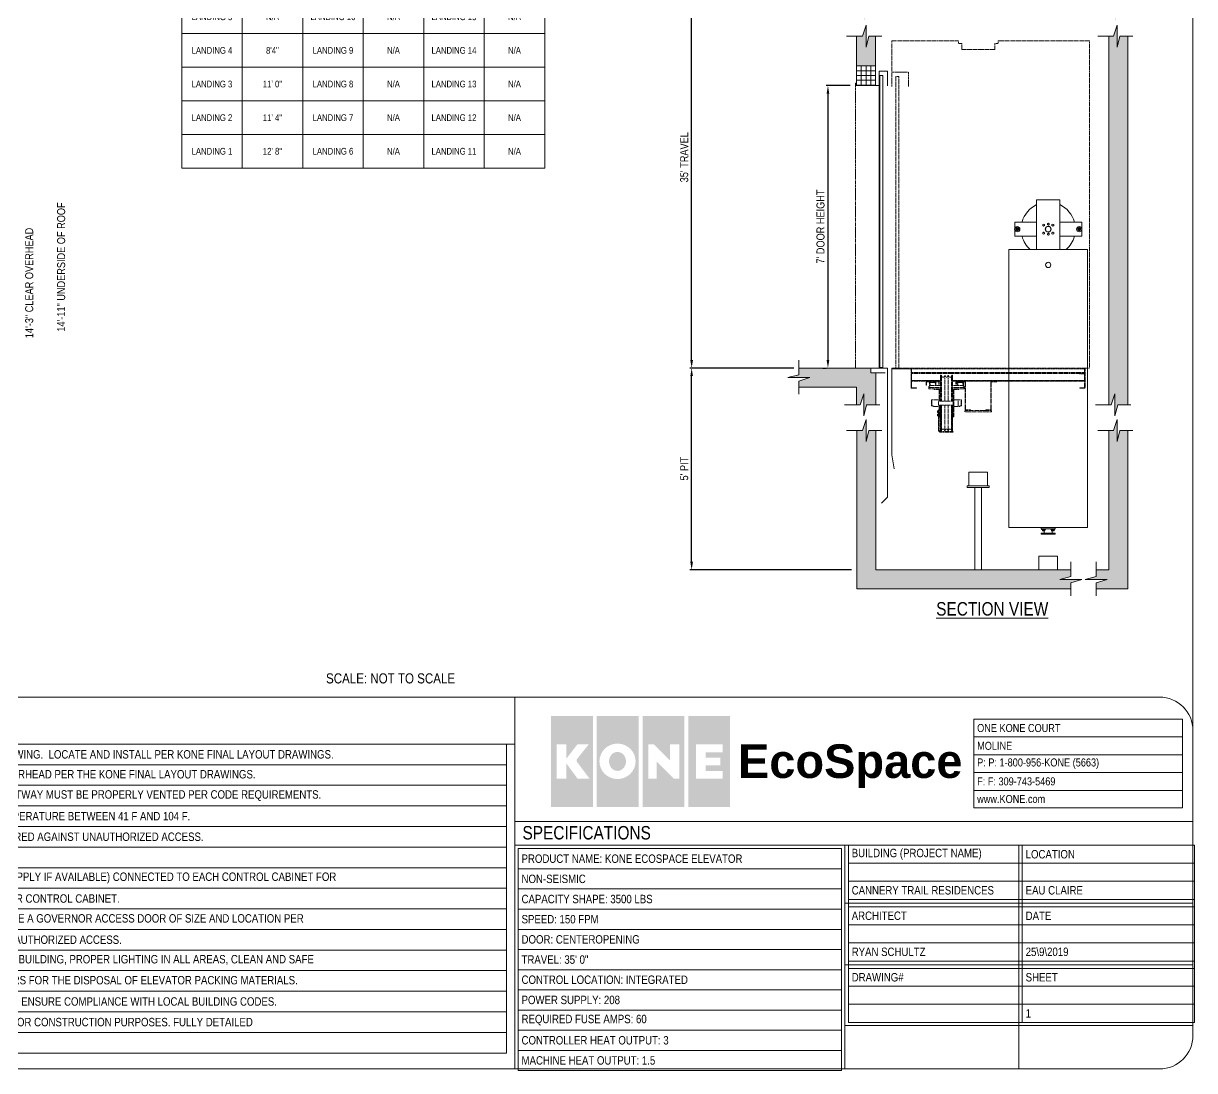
# Model space of a CAD drawing. Header units: inches. Extents: x -116 to 700, y -385 to 210.
# Drawn here: x 339.6 to 688.1, y -373.5 to -62.1 of the extents above; entities that cross this region are included whole.
import ezdxf
from ezdxf.enums import TextEntityAlignment as Align

# ---------------------------------------------------------------- set-up
doc = ezdxf.new("R2010")
doc.units = ezdxf.units.IN
doc.header["$MEASUREMENT"] = 0
doc.linetypes.add('HIDDEN', pattern=[0.375, 0.25, -0.125])
doc.linetypes.add('PHANTOM2', pattern=[1.25, 0.625, -0.125, 0.125, -0.125, 0.125, -0.125])
doc.layers.get('0').update_dxf_attribs({"lineweight": 0})
for name, color, linetype, lineweight in [('kone-ARCH', 1, 'Continuous', 0), ('kone-DIMS', 7, 'Continuous', 0), ('kone-LOGO', 171, 'Continuous', 13), ('kone-MECH', 150, 'Continuous', 0), ('kone-MISC', 11, 'Continuous', 0), ('kone-TITLEBLOCK', 100, 'Continuous', 15)]:
    doc.layers.add(name, color=color, linetype=linetype, lineweight=lineweight)
doc.styles.add('ZZ-DIMENSIONS', font='ArialN.TTF', dxfattribs={"height": 2.38})
doc.styles.add('ZZ-LOGO', font='ARIALBD.TTF', dxfattribs={"height": 10})
doc.styles.add('ZZ-NOTES', font='ArialN.TTF', dxfattribs={"height": 2.375})
doc.styles.add('ZZ-TITLEBLOCK', font='ArialN.TTF', dxfattribs={"height": 3})
doc.dimstyles.new('ZZ-DIM', dxfattribs={"dimtxt": 2.38, "dimasz": 3, "dimexe": 3, "dimexo": 1.5, "dimgap": 1, "dimtad": 1, "dimdec": 3, "dimzin": 0, "dimdsep": 46, "dimlunit": 4, "dimtxsty": 'ZZ-DIMENSIONS', "dimcen": 1, "dimclrd": 256, "dimclre": 256, "dimadec": 0, "dimazin": 0, "dimtfac": 1, "dimtdec": 3, "dimtofl": 0, "dimtmove": 0, "dimatfit": 3, "dimfxl": 1, "dimfrac": 2, "dimtolj": 1, "dimtzin": 0, "dimarcsym": 0})

# ---------------------------------------------------------------- blocks, each defined once
blk = doc.blocks.new('*T8')
at = {"layer": 'Defpoints', "color": 8, "linetype": 'ByBlock', "lineweight": 0, "transparency": 16777216}
for p, q in [((0, 0), (62.06, 0)), ((0, 0), (0, -26.36)), ((62.06, 0), (62.06, -26.36)), ((0, -5.29), (62.06, -5.29)), ((0, -10.58), (62.06, -10.58)), ((0, -15.88), (62.06, -15.88)), ((0, -21.17), (62.06, -21.17)), ((0, -26.36), (62.06, -26.36))]:
    blk.add_line(p, q, dxfattribs=at)
at = {"layer": 'kone-DIMS', "color": 0, "transparency": 16777216, "char_height": 2.375, "width": 60.0625, "attachment_point": 4, "style": 'ZZ-NOTES'}
for s, insert in [('ONE KONE COURT', (1, -2.65)), ('MOLINE', (1, -7.94)), ('P: P: 1-800-956-KONE (5663)', (1, -13.23)), ('F: F: 309-743-5469', (1, -18.52))]:
    blk.add_mtext(s, dxfattribs=dict(at, insert=insert))
at = {"layer": 'kone-DIMS', "color": 1, "transparency": 16777216, "insert": (1, -23.76), "char_height": 2.375, "width": 60.0625, "attachment_point": 4, "style": 'ZZ-NOTES'}
blk.add_mtext('www.KONE.com', dxfattribs=at)
blk = doc.blocks.new('*T9')
at = {"layer": 'Defpoints', "color": 8, "linetype": 'ByBlock', "lineweight": 0, "transparency": 16777216}
for p, q in [((0, 0), (96.1875, 0)), ((0, 0), (0, -66)), ((96.1875, 0), (96.1875, -66)), ((0, -6), (96.1875, -6)), ((0, -12), (96.1875, -12)), ((0, -18), (96.1875, -18)), ((0, -24), (96.1875, -24)), ((0, -30), (96.1875, -30)), ((0, -36), (96.1875, -36)), ((0, -42), (96.1875, -42)), ((0, -48), (96.1875, -48)), ((0, -54), (96.1875, -54)), ((0, -60), (96.1875, -60)), ((0, -66), (96.1875, -66))]:
    blk.add_line(p, q, dxfattribs=at)
at = {"layer": 'kone-DIMS', "color": 0, "transparency": 16777216, "char_height": 2.5, "width": 94.1875, "attachment_point": 4, "style": 'ZZ-NOTES'}
for s, insert in [('PRODUCT NAME: KONE ECOSPACE ELEVATOR', (1, -3)), ('NON-SEISMIC', (1, -9)), ('CAPACITY SHAPE: 3500 LBS', (1, -15)), ('SPEED: 150 FPM', (1, -21)), ('DOOR: CENTEROPENING', (1, -27)), ('TRAVEL: 35\' 0"', (1, -33)), ('CONTROL LOCATION: INTEGRATED', (1, -39)), ('POWER SUPPLY: 208', (1, -45)), ('REQUIRED FUSE AMPS: 60', (1, -51)), ('CONTROLLER HEAT OUTPUT: 3', (1, -57)), ('MACHINE HEAT OUTPUT: 1.5', (1, -63))]:
    blk.add_mtext(s, dxfattribs=dict(at, insert=insert))
blk = doc.blocks.new('*T19')
at = {"layer": 'Defpoints', "color": 8, "linetype": 'ByBlock', "lineweight": 0, "transparency": 16777216}
for p, q in [((0, 0), (278, 0)), ((0, 0), (0, -91.875)), ((278, 0), (278, -91.875)), ((0, -6.125), (278, -6.125)), ((0, -12.25), (278, -12.25)), ((0, -18.375), (278, -18.375)), ((0, -24.5), (278, -24.5)), ((0, -30.625), (278, -30.625)), ((0, -36.75), (278, -36.75)), ((0, -42.875), (278, -42.875)), ((0, -49), (278, -49)), ((0, -55.125), (278, -55.125)), ((0, -61.25), (278, -61.25)), ((0, -67.375), (278, -67.375)), ((0, -73.5), (278, -73.5)), ((0, -79.625), (278, -79.625)), ((0, -85.75), (278, -85.75)), ((0, -91.875), (278, -91.875))]:
    blk.add_line(p, q, dxfattribs=at)
at = {"color": 0, "transparency": 16777216, "char_height": 2.5, "width": 276, "attachment_point": 4, "style": 'ZZ-NOTES'}
for s, insert in [('10.    A PIT LADDER IS SUPPLIED BY KONE UNLESS OTHERWISE NOTED ON THE LAYOUT DRAWING.  LOCATE AND INSTALL PER KONE FINAL LAYOUT DRAWINGS. ', (1, -3.0625)), ('11.    AN I-BEAM, PROVIDED BY KONE, MUST BE INSTALLED IN THE ELEVATOR HOISTWAY OVERHEAD PER THE KONE FINAL LAYOUT DRAWINGS.', (1, -9.1875)), ('12.    FOR PROPER EQUIPMENT OPERATION; THE MACHINE SPACE AT THE TOP OF THE  HOISTWAY MUST BE PROPERLY VENTED PER CODE REQUIREMENTS.', (1, -15.3125)), ('         MAX ALLOWED HUMIDITY IS 95% NON-CONDENSING. HOISTWAY MUST MAINTAIN A TEMPERATURE BETWEEN 41 F AND 104 F.', (1, -21.4375)), ('13.    THE ACCESS DOOR TO THE CONTROL SPACE OR THE CONTROL ROOM  MUST BE SECURED AGAINST UNAUTHORIZED ACCESS.', (1, -27.5625)), ('         IT SHALL BE SELF LOCKING AND SELF CLOSING.', (1, -33.6875)), ('14.    PROVIDE A 15-AMP 102V AC FUSED SERVICE WITH GROUND (VIA EMERGENCY LIGHT SUPPLY IF AVAILABLE) CONNECTED TO EACH CONTROL CABINET FOR', (1, -39.8125)), ('         LIGHTING AND FAN.   PROVIDE DEDICATED PHONE LINE TERMINATING AT THE ELEVATOR CONTROL CABINET. ', (1, -45.9375)), ('15.    FOR CONTROL SPACES LOCATED REMOTELY FROM THE ELEVATOR HOISTWAY, PROVIDE A GOVERNOR ACCESS DOOR OF SIZE AND LOCATION PER', (1, -52.0625)), ('         KONE FINAL LAYOUT DRAWINGS.  THE ACCESS DOOR SHALL BE SECURED AGAINST UNAUTHORIZED ACCESS. ', (1, -58.1875)), ('16.    PROVIDE A SUITABLE WORKING ENVIRONMENT INCLUDING ADEQUATE ACCESS TO THE BUILDING, PROPER LIGHTING IN ALL AREAS, CLEAN AND SAFE ', (1, -64.3125)), ('         STORAGE ADJACENT TO THE HOISTWAY, AND SUFFICIENT ON-SITE REFUSE CONTAINERS FOR THE DISPOSAL OF ELEVATOR PACKING MATERIALS.', (1, -70.4375)), ('17.    THIS DRAWING MUST BE REVIEWED AND APPROVED BY A LICENCED PROFESSIONAL TO ENSURE COMPLIANCE WITH LOCAL BUILDING CODES. ', (1, -76.5625)), ('18.    THESE DRAWINGS ARE FOR INFORMATION PURPOSES ONLY AND MUST NOT BE USED FOR CONSTRUCTION PURPOSES. FULLY DETAILED ', (1, -82.6875)), ('         CONSTRUCTION DRAWINGS ARE AVAILABLE FROM THE PRODUCT MANUFACTURER. ', (1, -88.8125))]:
    blk.add_mtext(s, dxfattribs=dict(at, insert=insert))
blk = doc.blocks.new('*T21')
at = {"layer": 'Defpoints', "color": 8, "linetype": 'ByBlock', "lineweight": 0, "transparency": 16777216}
for p, q in [((0, 0), (103, 0)), ((0, 0), (0, -52.73)), ((51.75, 0), (51.75, -52.73)), ((103, 0), (103, -52.73)), ((0, -5.33), (103, -5.33)), ((0, -10.67), (103, -10.67)), ((0, -16.13), (103, -16.13)), ((0, -18.3), (103, -18.3)), ((0, -23.63), (103, -23.63)), ((0, -28.97), (103, -28.97)), ((0, -34.43), (103, -34.43)), ((0, -36.6), (103, -36.6)), ((0, -41.93), (103, -41.93)), ((0, -47.26), (103, -47.26)), ((0, -52.73), (103, -52.73))]:
    blk.add_line(p, q, dxfattribs=at)
at = {"layer": 'kone-DIMS', "color": 0, "transparency": 16777216, "char_height": 2.5, "attachment_point": 4, "style": 'ZZ-NOTES'}
for s, insert, width in [('BUILDING (PROJECT NAME)', (1, -2.67), 49.75), ('LOCATION', (52.75, -2.67), 49.25), ('CANNERY TRAIL RESIDENCES ', (1, -13.4), 49.75), ('EAU CLAIRE', (52.75, -13.4), 49.25), ('ARCHITECT', (1, -20.97), 49.75), ('DATE', (52.75, -20.97), 49.25), ('RYAN SCHULTZ', (1, -31.7), 49.75), ('25\\\\9\\\\2019', (52.75, -31.7), 49.25), ('DRAWING#', (1, -39.26), 49.75), ('SHEET', (52.75, -39.26), 49.25), ('1', (52.75, -50), 49.25)]:
    blk.add_mtext(s, dxfattribs=dict(at, insert=insert, width=width))
blk = doc.blocks.new('*T30')
at = {"layer": 'kone-ARCH', "color": 0, "linetype": 'ByBlock', "lineweight": -2, "transparency": 16777216}
for p, q in [((0, 0), (108, 0)), ((0, 0), (0, -50)), ((18, 0), (18, -50)), ((36, 0), (36, -50)), ((54, 0), (54, -50)), ((72, 0), (72, -50)), ((90, 0), (90, -50)), ((108, 0), (108, -50)), ((0, -10), (108, -10)), ((0, -20), (108, -20)), ((0, -30), (108, -30)), ((0, -40), (108, -40)), ((0, -50), (108, -50))]:
    blk.add_line(p, q, dxfattribs=at)
at = {"layer": 'kone-ARCH', "color": 7, "transparency": 16777216, "char_height": 2, "width": 16, "attachment_point": 5, "style": 'ZZ-NOTES'}
for s, insert in [('LANDING 5', (9, -5)), ('N/A', (27, -5)), ('LANDING 10', (45, -5)), ('N/A', (63, -5)), ('LANDING 15', (81, -5)), ('N/A', (99, -5)), ('N/A', (63, -15)), ('N/A', (99, -15)), ('LANDING 4', (9, -15)), ('8\'4"', (27, -15)), ('LANDING 9', (45, -15)), ('LANDING 14', (81, -15)), ('LANDING 3', (9, -25)), ('11\' 0"', (27, -25)), ('LANDING 8', (45, -25)), ('N/A', (63, -25)), ('LANDING 13', (81, -25)), ('N/A', (99, -25)), ('LANDING 2', (9, -35)), ('11\' 4"', (27, -35)), ('LANDING 7', (45, -35)), ('N/A', (63, -35)), ('LANDING 12', (81, -35)), ('N/A', (99, -35)), ('LANDING 1', (9, -45)), ('12\' 8"', (27, -45)), ('LANDING 6', (45, -45)), ('N/A', (63, -45)), ('LANDING 11', (81, -45)), ('N/A', (99, -45))]:
    blk.add_mtext(s, dxfattribs=dict(at, insert=insert))
blk = doc.blocks.new('*D59')
at = {"layer": 'Defpoints', "color": 0, "transparency": 16777216}
for p in [(587.14, -80.56), (578.99, -164.56), (578.99, -164.56)]:
    blk.add_point(p, dxfattribs=at)
at = {"layer": 'kone-DIMS', "lineweight": -2, "transparency": 16777216}
for p, q in [((585.64, -80.56), (578.49, -80.56)), ((578.99, -82.94), (578.99, -162.18)), ((577.49, -164.56), (578.49, -164.56))]:
    blk.add_line(p, q, dxfattribs=at)
at = {"layer": 'kone-DIMS', "transparency": 16777216}
for points in [[(578.59, -82.94), (579.38, -82.94), (578.99, -80.56)], [(578.59, -162.18), (579.38, -162.18), (578.99, -164.56)]]:
    blk.add_solid(points, dxfattribs=at)
blk = doc.blocks.new('*D60')
at = {"layer": 'Defpoints', "color": 0, "transparency": 16777216}
for p in [(538.44, -164.56), (570.32, -164.56), (587.54, -224.56)]:
    blk.add_point(p, dxfattribs=at)
at = {"layer": 'kone-DIMS', "lineweight": -2, "transparency": 16777216}
for p, q in [((568.82, -164.56), (537.94, -164.56)), ((538.44, -222.18), (538.44, -166.94)), ((586.04, -224.56), (537.94, -224.56))]:
    blk.add_line(p, q, dxfattribs=at)
at = {"layer": 'kone-DIMS', "transparency": 16777216}
for points in [[(538.04, -166.94), (538.83, -166.94), (538.44, -164.56)], [(538.04, -222.18), (538.83, -222.18), (538.44, -224.56)]]:
    blk.add_solid(points, dxfattribs=at)
blk = doc.blocks.new('*D61')
at = {"layer": 'Defpoints', "color": 0, "transparency": 16777216}
for p in [(538.44, -39.33), (538.44, -39.33), (570.32, -164.56)]:
    blk.add_point(p, dxfattribs=at)
at = {"layer": 'kone-DIMS', "lineweight": -2, "transparency": 16777216}
for p, q in [((538.44, -162.18), (538.44, -41.71)), ((539.94, -39.33), (538.94, -39.33)), ((568.82, -164.56), (537.94, -164.56))]:
    blk.add_line(p, q, dxfattribs=at)
at = {"layer": 'kone-DIMS', "transparency": 16777216}
for points in [[(538.04, -41.71), (538.83, -41.71), (538.44, -39.33)], [(538.04, -162.18), (538.83, -162.18), (538.44, -164.56)]]:
    blk.add_solid(points, dxfattribs=at)

msp = doc.modelspace()

# ---------------------------------------------------------------- hatches: boundary and pattern name
at = {"layer": 'kone-LOGO'}
h = msp.add_hatch(color=170, dxfattribs=at)
h.paths.add_polyline_path([(496.6222, -295.0689), (509.0577, -295.0689), (509.0577, -268.0184), (496.6222, -268.0184)])
h.paths.add_polyline_path([(504.425, -276.4959), (507.8039, -276.4959), (504.3259, -280.862, 0.26982942), (504.3179, -281.6853), (508.1193, -286.7207), (504.526, -286.7207), (501.147, -282.0878), (501.147, -286.7207), (498.2827, -286.7207), (498.2827, -276.4959), (501.147, -276.4959), (501.147, -280.7487)], flags=16)
h = msp.add_hatch(color=170, dxfattribs=at)
h.paths.add_polyline_path([(522.659, -268.0184), (510.2236, -268.0184), (510.2236, -295.0689), (522.659, -295.0689)])
edge = h.paths.add_edge_path(flags=16)
edge.add_ellipse((516.3848, -281.5129), major_axis=(-5.3784, 0), ratio=0.98022356, start_angle=0, end_angle=360)
edge = h.paths.add_edge_path(flags=0)
edge.add_ellipse((516.3848, -281.5383), major_axis=(0, 2.827), ratio=0.8926371, start_angle=0, end_angle=360)
h = msp.add_hatch(color=170, dxfattribs=at)
h.paths.add_polyline_path([(536.2604, -268.0184), (523.8249, -268.0184), (523.8249, -295.0689), (536.2604, -295.0689)])
h.paths.add_polyline_path([(534.7878, -276.4959), (534.7878, -286.7207), (533.2224, -286.7207), (528.0769, -281.636), (528.0769, -286.7207), (525.5184, -286.7207), (525.5184, -276.4959), (527.1813, -276.4959), (531.9998, -281.2575), (531.9998, -276.4959)], flags=16)
h.paths.add_polyline_path([(537.4262, -295.0689), (549.8617, -295.0689), (549.8617, -268.0184), (537.4262, -268.0184)])
h.paths.add_polyline_path([(547.6904, -276.4959), (547.6904, -278.8255), (542.5656, -278.8255), (542.5656, -280.469), (546.9766, -280.469), (546.9766, -282.7222), (542.5656, -282.7222), (542.5656, -284.3912), (547.6904, -284.3912), (547.6904, -286.7207), (539.7012, -286.7207), (539.7012, -276.4959)], flags=16)
at = {"layer": 'kone-MISC'}
h = msp.add_hatch(dxfattribs=at)
h.set_pattern_fill('AR-CONC', color=256, style=0)
h.set_pattern_definition([(50, (545.635, -240.0674), (7.1726, -0.62752), [0.75, -8.25]), (355, (545.635, -240.0674), (-1.38751, 7.52192), [0.6, -6.6]), (100.4514, (546.233, -240.12), (5.78509, 6.8944), [0.6374, -7.01142]), (46.1842, (545.635, -238.067), (10.67241, -1.6552), [1.125, -12.375]), (96.6356, (546.525, -238.205), (9.34663, 9.74118), [0.9561, -10.51713]), (351.1842, (545.635, -238.067), (9.34662, 9.7412), [0.9, -9.9]), (21, (546.635, -238.5674), (5.96907, -4.02619), [0.75, -8.25]), (326, (546.635, -238.5674), (2.43315, 7.2515), [0.6, -6.6]), (71.4514, (547.1326, -238.903), (8.40223, 3.2253), [0.6374, -7.01142]), (37.5, (545.6352, -240.0674), (0.121599, 3.328939), [0, -6.52, 0, -6.7, 0, -6.625]), (7.5, (545.635, -240.0674), (2.630695, 3.944117), [0, -3.82, 0, -6.37, 0, -2.525]), (327.5, (543.4052, -240.0674), (5.338224, -0.225549), [0, -2.5, 0, -7.8, 0, -10.35]), (317.5, (542.405, -240.0674), (5.83186, 1.00105), [0, -3.25, 0, -5.18, 0, -7.35])])
h.paths.add_polyline_path([(587.5369, 115.9806), (588.5794, 115.9806), (589.6674, 119.2446), (589.6674, 112.7166), (590.4834, 115.9806), (593.2036, 115.9806), (593.2036, 124.6671), (651.2781, 124.6671), (651.2781, 126.4095), (654.5421, 127.4975), (648.0141, 127.4975), (651.2781, 128.3135), (651.2781, 130.3338), (587.5369, 130.3338)])
h.paths.add_polyline_path([(662.5265, 124.6671), (662.5265, 115.9806), (663.2839, 115.9806), (664.3719, 119.2446), (664.3719, 112.7166), (665.1879, 115.9806), (668.1932, 115.9806), (668.1932, 130.3338), (658.7792, 130.3338), (658.7792, 128.3135), (655.5152, 127.4975), (662.0432, 127.4975), (658.7792, 126.4095), (658.7792, 124.6671)])
h.paths.add_polyline_path([(668.1932, 108.3708), (665.8299, 108.3708), (665.0139, 105.1068), (665.0139, 111.6348), (663.9259, 108.3708), (662.5265, 108.3708), (662.5265, 27.3769), (663.2839, 27.3769), (664.3719, 30.641), (664.3719, 24.1129), (665.1879, 27.3769), (668.1932, 27.3769)])
h.paths.add_polyline_path([(668.1932, 19.7672), (665.8299, 19.7672), (665.0139, 16.5032), (665.0139, 23.0312), (663.9259, 19.7672), (662.5265, 19.7672), (662.5265, -58.2571), (663.2839, -58.2571), (664.3719, -54.9931), (664.3719, -61.5211), (665.1879, -58.2571), (668.1932, -58.2571)])
h.paths.add_polyline_path([(668.1932, -65.8668), (665.8299, -65.8668), (665.0139, -69.1308), (665.0139, -62.6028), (663.9259, -65.8668), (662.5265, -65.8668), (662.5265, -175.5205), (663.2839, -175.5205), (664.3719, -172.2565), (664.3719, -178.7845), (665.1879, -175.5205), (668.1932, -175.5205)])
h.paths.add_polyline_path([(662.5265, -224.5556), (658.7792, -224.5556), (658.7792, -226.5759), (655.5152, -227.3919), (662.0432, -227.3919), (658.7792, -228.4799), (658.7792, -230.2223), (668.1932, -230.2223), (668.1932, -183.1302), (665.8299, -183.1302), (665.0139, -186.3942), (665.0139, -179.8662), (663.9259, -183.1302), (662.5265, -183.1302)])
h.paths.add_polyline_path([(651.2781, -230.2223), (651.2781, -228.4799), (654.5421, -227.3919), (648.0141, -227.3919), (651.2781, -226.5759), (651.2781, -224.5556), (593.2036, -224.5556), (593.2036, -183.1302), (591.1254, -183.1302), (590.3094, -186.3942), (590.3094, -179.8662), (589.2214, -183.1302), (587.5369, -183.1302), (587.5369, -230.2223)])
h.paths.add_polyline_path([(570.3182, -164.5561), (570.3182, -166.5764), (567.0542, -167.3923), (573.5822, -167.3923), (570.3182, -168.4804), (570.3182, -170.2227), (587.5205, -170.2227), (587.5205, -175.5205), (588.5794, -175.5205), (589.6674, -172.2565), (589.6674, -178.7845), (590.4834, -175.5205), (593.2036, -175.5205), (593.2036, -165.9727), (591.7869, -165.9727), (591.7869, -164.5561)])
h.paths.add_polyline_path([(593.1619, -74.7123), (593.1619, -65.8668), (591.1254, -65.8668), (590.3094, -69.1308), (590.3094, -62.6028), (589.2214, -65.8668), (587.4953, -65.8668), (587.4953, -74.7123)])
h.paths.add_polyline_path([(587.5369, -58.2571), (588.5794, -58.2571), (589.6674, -54.9931), (589.6674, -61.5211), (590.4834, -58.2571), (593.2036, -58.2571), (593.2036, -40.7495), (591.7869, -40.7495), (591.7869, -39.3329), (570.3182, -39.3329), (570.3182, -41.3531), (567.0542, -42.1691), (573.5822, -42.1691), (570.3182, -43.2571), (570.3182, -44.9995), (587.5205, -44.9995)])
h.paths.add_polyline_path([(587.5369, 50.5109), (593.2036, 50.5109), (593.2036, 108.3708), (591.1254, 108.3708), (590.3094, 105.1068), (590.3094, 111.6348), (589.2214, 108.3708), (587.5369, 108.3708)])

# ---------------------------------------------------------------- linework, layer by layer
at = {"layer": 'kone-ARCH'}
for p, q in [((589.2214, -65.8668), (590.3094, -62.6028)), ((589.2214, -65.8668), (590.3094, -62.6028)), ((590.3094, -62.6028), (590.3094, -69.1308)), ((590.3094, -62.6028), (590.3094, -69.1308)), ((663.9259, -65.8668), (665.0139, -62.6028)), ((665.0139, -62.6028), (665.0139, -69.1308)), ((584.552, -65.8668), (589.2214, -65.8668)), ((584.552, -65.8668), (589.2214, -65.8668)), ((587.4953, -74.7123), (587.4953, -65.8668)), ((590.3094, -69.1308), (591.1254, -65.8668)), ((590.3094, -69.1308), (591.1254, -65.8668)), ((591.1254, -65.8668), (595.0271, -65.8668)), ((591.1254, -65.8668), (595.0271, -65.8668)), ((593.1619, -74.7123), (593.1619, -65.8668)), ((659.2565, -65.8668), (663.9259, -65.8668)), ((662.5265, -175.5205), (662.5265, -65.8668)), ((665.0139, -69.1308), (665.8299, -65.8668)), ((665.8299, -65.8668), (669.7317, -65.8668)), ((668.1932, -175.5205), (668.1932, -65.8668)), ((593.1619, -74.7123), (587.4953, -74.7123)), ((587.4953, -74.7123), (587.4953, -80.379)), ((587.4953, -76.129), (593.1619, -76.129)), ((588.9119, -80.379), (588.9119, -74.7123)), ((590.3286, -80.379), (590.3286, -74.7123)), ((591.7453, -80.379), (591.7453, -74.7123)), ((593.1619, -80.379), (593.1619, -74.7123)), ((587.1411, -79.8477), (587.4953, -79.8477)), ((587.1411, -80.5561), (587.1411, -79.8477)), ((587.4953, -77.5457), (593.1619, -77.5457)), ((587.4953, -78.9623), (593.1619, -78.9623)), ((587.1411, -80.5561), (594.2244, -80.5561)), ((587.4953, -80.379), (593.1619, -80.379)), ((587.4953, -80.379), (593.1619, -80.379)), ((570.3182, -166.5764), (570.3182, -162.2354)), ((567.0542, -167.3923), (570.3182, -166.5764)), ((570.3346, -164.5561), (596.7036, -164.5561)), ((593.2036, -165.9727), (593.2036, -175.5205)), ((573.5822, -167.3923), (567.0542, -167.3923)), ((570.3182, -168.4804), (573.5822, -167.3923)), ((570.3182, -172.3102), (570.3182, -168.4804)), ((570.3182, -170.2227), (587.5205, -170.2227)), ((587.5205, -170.2227), (587.5205, -175.5205)), ((588.5794, -175.5205), (589.6674, -172.2565)), ((589.6674, -172.2565), (589.6674, -178.7845)), ((589.6674, -172.2565), (589.6674, -178.7845)), ((663.2839, -175.5205), (664.3719, -172.2565)), ((664.3719, -172.2565), (664.3719, -178.7845)), ((583.91, -175.5205), (588.5794, -175.5205)), ((589.6674, -178.7845), (590.4834, -175.5205)), ((589.6674, -178.7845), (590.4834, -175.5205)), ((590.4834, -175.5205), (594.3851, -175.5205)), ((658.6146, -175.5205), (663.2839, -175.5205)), ((664.3719, -178.7845), (665.1879, -175.5205)), ((665.1879, -175.5205), (669.0897, -175.5205)), ((589.2214, -183.1302), (590.3094, -179.8662)), ((589.2214, -183.1302), (590.3094, -179.8662)), ((590.3094, -179.8662), (590.3094, -186.3942)), ((590.3094, -179.8662), (590.3094, -186.3942)), ((663.9259, -183.1302), (665.0139, -179.8662)), ((665.0139, -179.8662), (665.0139, -186.3942)), ((584.552, -183.1302), (589.2214, -183.1302)), ((584.552, -183.1302), (589.2214, -183.1302)), ((587.5369, -183.1302), (587.5369, -230.2223)), ((590.3094, -186.3942), (591.1254, -183.1302)), ((590.3094, -186.3942), (591.1254, -183.1302)), ((591.1254, -183.1302), (595.0271, -183.1302)), ((591.1254, -183.1302), (595.0271, -183.1302)), ((593.2036, -183.1302), (593.2036, -224.5556)), ((659.2565, -183.1302), (663.9259, -183.1302)), ((662.5265, -224.5556), (662.5265, -183.1302)), ((665.0139, -186.3942), (665.8299, -183.1302)), ((665.8299, -183.1302), (669.7317, -183.1302)), ((668.1932, -230.2223), (668.1932, -183.1302)), ((651.2781, -226.5759), (651.2781, -222.235)), ((658.7792, -226.5759), (658.7792, -222.235)), ((593.2036, -224.5556), (651.2781, -224.5556)), ((658.7792, -224.5556), (662.5265, -224.5556)), ((648.0141, -227.3919), (651.2781, -226.5759)), ((654.5421, -227.3919), (648.0141, -227.3919)), ((651.2781, -228.4799), (654.5421, -227.3919)), ((651.2781, -232.3097), (651.2781, -228.4799)), ((655.5152, -227.3919), (658.7792, -226.5759)), ((662.0432, -227.3919), (655.5152, -227.3919)), ((658.7792, -228.4799), (662.0432, -227.3919)), ((658.7792, -232.3097), (658.7792, -228.4799)), ((587.5369, -230.2223), (651.2781, -230.2223)), ((593.2036, -230.2223), (651.2781, -230.2223)), ((658.7792, -230.2223), (668.1932, -230.2223))]:
    msp.add_line(p, q, dxfattribs=at)
at = {"layer": 'kone-MECH'}
for p, q in [((596.7036, -76.3061), (594.2244, -76.3061)), ((594.2244, -76.3061), (594.2244, -164.5561)), ((596.7036, -80.597), (596.7036, -76.3061)), ((595.2869, -77.5457), (594.4015, -77.5457)), ((594.4015, -77.5457), (594.4015, -164.379)), ((595.2869, -164.379), (595.2869, -77.5457)), ((641.0763, -114.4931), (647.9507, -114.4931)), ((641.0763, -129.3092), (641.0763, -114.4931)), ((647.9507, -129.3092), (647.9507, -114.4931)), ((634.5527, -121.126), (634.5527, -123.0533)), ((641.0763, -121.126), (634.5527, -121.126)), ((647.9507, -121.126), (654.4743, -121.126)), ((654.4743, -121.126), (654.4743, -123.0533)), ((634.5527, -123.4848), (634.5527, -125.3644)), ((641.0763, -125.3644), (634.5527, -125.3644)), ((635.2758, -123.2691), (635.3374, -123.2691)), ((635.3066, -123.2999), (635.3066, -123.2383)), ((647.9507, -125.3644), (654.4743, -125.3644)), ((653.3003, -123.0265), (653.7204, -122.784)), ((653.3003, -123.5116), (653.3003, -123.0265)), ((653.7204, -123.7541), (653.3003, -123.5116)), ((653.7512, -123.2691), (653.6896, -123.2691)), ((653.7204, -122.784), (654.1405, -123.0265)), ((653.7204, -123.2999), (653.7204, -123.2383)), ((654.1405, -123.5116), (653.7204, -123.7541)), ((654.1405, -123.0265), (654.1405, -123.5116)), ((654.4743, -123.4848), (654.4743, -125.3644)), ((632.8269, -129.3092), (656.2001, -129.3092)), ((632.8269, -129.3092), (632.8269, -211.9864)), ((656.2001, -129.3092), (656.2001, -211.9864)), ((591.7869, -165.9727), (591.7869, -164.5561)), ((591.7869, -165.9727), (595.9953, -165.9727)), ((594.4015, -164.379), (595.2869, -164.379)), ((596.7036, -164.5561), (596.7036, -202.9286)), ((597.9536, -164.5561), (597.9536, -172.254)), ((597.9536, -164.7529), (603.7288, -164.7529)), ((597.9536, -172.254), (597.9536, -190.3849)), ((597.9536, -190.3849), (598.6863, -194.5047)), ((620.9395, -195.5561), (626.4395, -195.5561)), ((620.9395, -195.5561), (620.9395, -199.6186)), ((626.4395, -195.5561), (626.4395, -199.6186)), ((620.4395, -200.1186), (620.4395, -199.6186)), ((620.4395, -199.6186), (626.9395, -199.6186)), ((620.4395, -200.1186), (626.9395, -200.1186)), ((622.6895, -200.1186), (622.6895, -224.5556)), ((624.6895, -200.1186), (624.6895, -224.5556)), ((626.9395, -200.1186), (626.9395, -199.6186)), ((596.7036, -202.9286), (594.9328, -204.6994)), ((632.8269, -211.9864), (656.2001, -211.9864)), ((642.4512, -211.9934), (642.4512, -212.3372)), ((642.4512, -212.3372), (646.5758, -212.3372)), ((642.5371, -212.3372), (643.7401, -212.3372)), ((642.5371, -212.4293), (642.5371, -212.3372)), ((642.5371, -212.4293), (643.7401, -212.4293)), ((643.7401, -212.4293), (642.5371, -212.4293)), ((642.5371, -212.5214), (642.5371, -212.4293)), ((642.5371, -212.5214), (643.7401, -212.5214)), ((643.7401, -212.5214), (642.5371, -212.5214)), ((642.5371, -212.6135), (642.5371, -212.5214)), ((645.7165, -212.3372), (643.3105, -212.3372)), ((643.7401, -212.3372), (643.7401, -212.4293)), ((643.7401, -212.4293), (643.7401, -212.5214)), ((643.7401, -212.5214), (643.7401, -212.6135)), ((645.2869, -212.3372), (645.2869, -212.4293)), ((646.4899, -212.3372), (645.2869, -212.3372)), ((645.2869, -212.4293), (645.2869, -212.5214)), ((645.2869, -212.4293), (646.4899, -212.4293)), ((646.4899, -212.4293), (645.2869, -212.4293)), ((645.2869, -212.5214), (645.2869, -212.6135)), ((645.2869, -212.5214), (646.4899, -212.5214)), ((646.4899, -212.5214), (645.2869, -212.5214)), ((646.4899, -212.4293), (646.4899, -212.3372)), ((646.4899, -212.5214), (646.4899, -212.4293)), ((646.4899, -212.6135), (646.4899, -212.5214)), ((646.5758, -211.9934), (646.5758, -212.3372)), ((642.4512, -213.6494), (642.4512, -213.9931)), ((642.4512, -213.6494), (646.5758, -213.6494)), ((642.4512, -213.9931), (646.5758, -213.9931)), ((643.7401, -212.6135), (642.5371, -212.6135)), ((642.7665, -212.7208), (643.5107, -212.7208)), ((642.7665, -212.7208), (642.7665, -212.9356)), ((642.7677, -212.6135), (643.5095, -212.6135)), ((642.7677, -212.7208), (642.7677, -212.6135)), ((642.7677, -212.7208), (643.5095, -212.7208)), ((643.4608, -212.6135), (642.8164, -212.6135)), ((643.4177, -212.9957), (642.8595, -212.9957)), ((642.9526, -212.7208), (642.9526, -212.9356)), ((643.0752, -212.7208), (643.3141, -212.6135)), ((643.1386, -212.6939), (643.1386, -212.7476)), ((643.1386, -212.7208), (643.3534, -212.7208)), ((643.3105, -212.9957), (643.3105, -213.6494)), ((643.3105, -213.6494), (645.7165, -213.6494)), ((643.3247, -212.7208), (643.3247, -212.9356)), ((643.5095, -212.7208), (643.5095, -212.6135)), ((643.5107, -212.7208), (643.5107, -212.9356)), ((645.2869, -212.6135), (646.4899, -212.6135)), ((645.5163, -212.7208), (645.5163, -212.9356)), ((646.2605, -212.7208), (645.5163, -212.7208)), ((645.5175, -212.7208), (645.5175, -212.6135)), ((646.2593, -212.6135), (645.5175, -212.6135)), ((646.2593, -212.7208), (645.5175, -212.7208)), ((645.5662, -212.6135), (646.2106, -212.6135)), ((645.6093, -212.9957), (646.1675, -212.9957)), ((645.8884, -212.7208), (645.6736, -212.7208)), ((645.7023, -212.7208), (645.7023, -212.9356)), ((645.9518, -212.7208), (645.7129, -212.6135)), ((645.7165, -212.9957), (645.7165, -213.6494)), ((645.8884, -212.6939), (645.8884, -212.7476)), ((646.0744, -212.7208), (646.0744, -212.9356)), ((646.2593, -212.7208), (646.2593, -212.6135)), ((646.2605, -212.7208), (646.2605, -212.9356)), ((646.5758, -213.6494), (646.5758, -213.9931)), ((641.7635, -220.4931), (647.2635, -220.4931)), ((641.7635, -220.4931), (641.7635, -224.5556)), ((647.2635, -220.4931), (647.2635, -224.5556))]:
    msp.add_line(p, q, dxfattribs=at)
at = {"layer": 'kone-MECH', "linetype": 'PHANTOM2'}
for p, q in [((597.9536, -76.5579), (602.9119, -76.5579)), ((602.9119, -76.5579), (602.9119, -80.8079)), ((600.0786, -77.7974), (599.1932, -77.7974)), ((603.7288, -164.5561), (603.7288, -164.7923)), ((603.7288, -164.7923), (603.847, -164.7923)), ((603.7288, -164.8836), (603.7288, -170.3435)), ((603.8336, -164.8836), (603.8336, -170.3435)), ((603.8336, -166.2096), (603.9123, -166.1309)), ((603.847, -164.7923), (603.847, -168.375)), ((603.8336, -168.5584), (603.9123, -168.4797)), ((603.847, -168.4797), (603.847, -168.375)), ((605.3037, -170.4616), (603.9517, -170.4616)), ((605.3037, -170.5663), (603.9517, -170.5663)), ((605.3037, -170.5663), (605.3037, -170.4616))]:
    msp.add_line(p, q, dxfattribs=at)
at = {"layer": 'kone-MECH'}
for points in [[(643.3964, -122.191), (643.1386, -122.3398), (642.8808, -122.191), (642.8808, -121.8933), (643.1386, -121.7445), (643.3964, -121.8933)], [(644.8102, -121.8933), (644.5524, -122.0422), (644.2946, -121.8933), (644.2946, -121.5956), (644.5524, -121.4468), (644.8102, -121.5956)], [(646.1462, -122.191), (645.8884, -122.3398), (645.6306, -122.191), (645.6306, -121.8933), (645.8884, -121.7445), (646.1462, -121.8933)], [(634.8865, -123.5116), (635.3066, -123.7541), (635.7267, -123.5116), (635.7267, -123.0265), (635.3066, -122.784), (634.8865, -123.0265)], [(643.3964, -124.2994), (643.1386, -124.1505), (642.8808, -124.2994), (642.8808, -124.597), (643.1386, -124.7459), (643.3964, -124.597)], [(644.8102, -124.597), (644.5524, -124.4482), (644.2946, -124.597), (644.2946, -124.8947), (644.5524, -125.0436), (644.8102, -124.8947)], [(646.1462, -124.2994), (645.8884, -124.1505), (645.6306, -124.2994), (645.6306, -124.597), (645.8884, -124.7459), (646.1462, -124.597)]]:
    msp.add_lwpolyline(points, close=True, dxfattribs=at)
for points in [[(642.7665, -212.9356, 0.14340044), (642.7728, -212.9571, 0.10717616), (642.7938, -212.9781, 0.07823479), (642.8225, -212.9909, 0.06551879), (642.8595, -212.9957, 0.06551879), (642.8966, -212.9909, 0.07823479), (642.9253, -212.9781, 0.10717616), (642.9463, -212.9571, 0.14340044), (642.9526, -212.9356, 0.14340044)], [(642.9526, -212.9356, 0.23098783), (642.9615, -212.954, 0.08773977), (643.0071, -212.9781, 0.04492477), (643.0624, -212.9907, 0.03329475), (643.1386, -212.9957, 0.03329475), (643.2149, -212.9907, 0.04492477), (643.2702, -212.9781, 0.08773977), (643.3157, -212.954, 0.23098783), (643.3247, -212.9356, 0.23098783)], [(643.5107, -212.9356, -0.14340044), (643.5044, -212.9571, -0.10717616), (643.4835, -212.9781, -0.07823479), (643.4548, -212.9909, -0.06551879), (643.4177, -212.9957, -0.06551879), (643.3806, -212.9909, -0.07823479), (643.3519, -212.9781, -0.10717616), (643.331, -212.9571, -0.14340044), (643.3247, -212.9356, -0.14340044)], [(645.5163, -212.9356, 0.14340044), (645.5226, -212.9571, 0.10717616), (645.5435, -212.9781, 0.07823479), (645.5722, -212.9909, 0.06551879), (645.6093, -212.9957, 0.06551879), (645.6464, -212.9909, 0.07823479), (645.6751, -212.9781, 0.10717616), (645.6961, -212.9571, 0.14340044), (645.7023, -212.9356, 0.14340044)], [(646.0744, -212.9356, -0.23098783), (646.0655, -212.954, -0.08773977), (646.0199, -212.9781, -0.04492477), (645.9647, -212.9907, -0.03329475), (645.8884, -212.9957, -0.03329475), (645.8121, -212.9907, -0.04492477), (645.7568, -212.9781, -0.08773977), (645.7113, -212.954, -0.23098783), (645.7023, -212.9356, -0.23098783)], [(646.2605, -212.9356, -0.14340044), (646.2542, -212.9571, -0.10717616), (646.2332, -212.9781, -0.07823479), (646.2046, -212.9909, -0.06551879), (646.1675, -212.9957, -0.06551879), (646.1304, -212.9909, -0.07823479), (646.1017, -212.9781, -0.10717616), (646.0807, -212.9571, -0.14340044), (646.0744, -212.9356, -0.14340044)]]:
    msp.add_lwpolyline(points, format="xyb", dxfattribs=at)
for centre, radius in [((643.1386, -122.0422), 0.2578), ((644.5524, -121.7445), 0.2578), ((645.8884, -122.0422), 0.2578), ((635.3066, -123.2691), 0.7842), ((635.3066, -123.2691), 0.4201), ((635.3066, -123.2691), 0.2801), ((635.3066, -123.2691), 0.2573), ((643.1386, -124.4482), 0.2578), ((644.5135, -123.2452), 0.8593), ((644.5135, -123.2452), 0.8181), ((644.5524, -124.7459), 0.2578), ((645.8884, -124.4482), 0.2578), ((653.7204, -123.2691), 0.7842), ((653.7204, -123.2691), 0.4201), ((653.7204, -123.2691), 0.2801), ((653.7204, -123.2691), 0.2573), ((644.5135, -133.8844), 0.7842)]:
    msp.add_circle(centre, radius, dxfattribs=at)
for start, end in [(115.206408, 164.776959), (15.223041, 64.793592), (195.223041, 228.707427), (311.292573, 344.776959)]:
    msp.add_arc((644.5135, -123.2452), 8.0709, start, end, dxfattribs=at)
at = {"layer": 'kone-MECH', "linetype": 'PHANTOM2'}
for centre, radius, start, end in [((603.9517, -164.8836), 0.2228, 155.754755, 180), ((603.9517, -164.8836), 0.1181, 152.476425, 180), ((603.9517, -170.3435), 0.2228, 180, 270), ((603.9517, -170.3435), 0.1181, 180, 270)]:
    msp.add_arc(centre, radius, start, end, dxfattribs=at)
at = {"layer": 'kone-MISC', "linetype": 'HIDDEN'}
for p, q in [((597.9536, -67.2331), (617.784, -67.2331)), ((597.9536, -80.8079), (597.9536, -67.2331)), ((603.7781, -67.2331), (603.8174, -67.2331)), ((617.784, -67.2331), (617.784, -68.0205)), ((617.784, -68.0205), (618.7682, -68.0205)), ((618.7682, -68.0205), (618.7682, -69.7921)), ((628.6108, -69.7921), (628.6108, -68.0205)), ((628.6108, -68.0205), (629.595, -68.0205)), ((629.595, -67.2331), (629.595, -68.0205)), ((629.595, -67.2331), (656.8392, -67.2331)), ((656.8392, -67.2331), (656.8392, -164.5561)), ((618.7682, -69.7921), (628.6108, -69.7921)), ((599.1932, -77.7974), (599.1932, -164.6308)), ((600.0786, -164.6308), (600.0786, -77.7974)), ((597.9536, -164.5561), (656.8392, -164.5561)), ((599.1932, -164.6308), (600.0786, -164.6308)), ((603.7288, -164.7789), (655.4611, -164.7789)), ((603.847, -165.908), (655.343, -165.908)), ((603.847, -166.1309), (655.343, -166.1309)), ((612.4887, -166.7474), (612.5674, -166.6687)), ((612.4887, -174.3852), (612.4887, -166.7474)), ((612.5674, -166.6687), (612.713, -166.6687)), ((612.5674, -174.3852), (612.5674, -166.6687)), ((612.7913, -166.9609), (612.713, -166.6687)), ((612.713, -174.3852), (612.713, -166.6687)), ((612.7913, -174.3852), (612.7913, -166.9609)), ((613.7115, -166.7868), (613.6649, -166.9609)), ((613.8298, -166.7868), (613.7115, -166.7868)), ((613.7707, -166.7868), (613.7707, -174.3852)), ((613.8765, -166.9609), (613.8298, -166.7868)), ((614.6909, -166.7868), (614.6442, -166.9609)), ((614.8092, -166.7868), (614.6909, -166.7868)), ((614.75, -166.7868), (614.75, -174.3852)), ((614.8558, -166.9609), (614.8092, -166.7868)), ((615.8077, -166.6687), (615.7293, -166.9609)), ((615.7293, -174.3852), (615.7293, -166.9609)), ((615.8077, -166.6687), (615.9533, -166.6687)), ((615.8077, -174.3852), (615.8077, -166.6687)), ((615.9533, -166.6687), (616.032, -166.7474)), ((615.9533, -174.3852), (615.9533, -166.6687)), ((616.032, -174.3852), (616.032, -166.7474)), ((653.7682, -166.1309), (653.7682, -166.2356)), ((655.1855, -166.2356), (653.7682, -166.2356)), ((655.1855, -166.2356), (655.343, -166.3931)), ((655.2777, -166.1309), (655.3564, -166.2096)), ((655.343, -164.7923), (655.343, -166.1309)), ((655.4611, -164.7923), (655.343, -164.7923)), ((655.343, -166.3931), (655.343, -168.375)), ((655.3564, -164.8836), (655.3564, -170.3435)), ((655.4611, -164.5561), (655.4611, -164.7923)), ((655.4611, -164.8836), (655.4611, -170.3435)), ((612.4887, -168.2569), (603.847, -168.2569)), ((603.847, -168.375), (612.4887, -168.375)), ((603.847, -168.4797), (612.4887, -168.4797)), ((608.1777, -168.7947), (608.1777, -169.6608)), ((608.1777, -169.6608), (608.3351, -169.6608)), ((608.3351, -168.7947), (608.3351, -169.6608)), ((611.7997, -168.6372), (608.4926, -168.6372)), ((608.9651, -170.1726), (609.3588, -169.7789)), ((608.9651, -170.1726), (608.9651, -170.7632)), ((612.4887, -170.3695), (608.9651, -170.3695)), ((609.1619, -169.0309), (609.1619, -169.9758)), ((609.3588, -169.7789), (609.3588, -169.0309)), ((609.3588, -169.7789), (612.4887, -169.7789)), ((609.5556, -168.834), (610.7367, -168.834)), ((610.9336, -169.0309), (610.9336, -169.7789)), ((611.1304, -169.7789), (611.1304, -169.0309)), ((611.9572, -169.6608), (611.9572, -168.7947)), ((612.1147, -169.6608), (611.9572, -169.6608)), ((612.1147, -169.6608), (612.1147, -168.7947)), ((655.343, -168.2569), (616.032, -168.2569)), ((616.032, -168.375), (655.343, -168.375)), ((627.7446, -168.4797), (616.032, -168.4797)), ((616.032, -169.7789), (619.1619, -169.7789)), ((619.5556, -170.3695), (616.032, -170.3695)), ((616.9966, -168.7947), (616.9966, -169.3852)), ((616.9966, -169.3852), (617.154, -169.3852)), ((617.154, -168.7947), (617.154, -169.3852)), ((619.6344, -168.6372), (617.3115, -168.6372)), ((617.3903, -169.0309), (617.3903, -169.7789)), ((617.5871, -169.7789), (617.5871, -169.0309)), ((617.784, -168.834), (618.9651, -168.834)), ((619.1619, -169.0309), (619.1619, -169.7789)), ((619.1619, -169.7789), (619.5556, -170.1726)), ((619.3588, -169.9758), (619.3588, -169.0309)), ((619.5556, -170.1726), (619.5556, -170.7632)), ((619.7918, -168.7947), (619.7918, -176.8262)), ((619.9493, -168.7947), (619.9493, -176.8262)), ((627.4296, -168.7947), (627.4296, -176.8262)), ((627.5871, -168.7947), (627.5871, -176.8262)), ((629.2013, -168.4797), (627.7446, -168.4797)), ((629.2013, -168.6372), (627.7446, -168.6372)), ((629.2013, -168.4797), (629.2013, -168.6372)), ((629.2013, -168.4797), (655.343, -168.4797)), ((653.8863, -170.4616), (655.2383, -170.4616)), ((653.8863, -170.5663), (653.8863, -170.4616)), ((653.8863, -170.5663), (655.2383, -170.5663)), ((655.2777, -168.4797), (655.3564, -168.5584)), ((655.343, -168.4797), (655.343, -168.375)), ((610.5792, -170.7632), (608.9651, -170.7632)), ((609.8804, -173.9915), (609.8214, -174.0506)), ((609.8214, -174.0506), (609.8214, -175.7632)), ((612.095, -173.9915), (609.8804, -173.9915)), ((609.8804, -173.9915), (609.8804, -175.7632)), ((611.9375, -170.7632), (610.5792, -170.7632)), ((610.5792, -170.7632), (610.5792, -170.9206)), ((611.9375, -170.9206), (610.5792, -170.9206)), ((612.4887, -170.7632), (611.9375, -170.7632)), ((612.095, -171.0781), (612.095, -174.3852)), ((612.2525, -171.0781), (612.2525, -174.3852)), ((612.2525, -171.3931), (612.4887, -171.3931)), ((612.4887, -173.9915), (612.2525, -173.9915)), ((619.5556, -170.7632), (616.032, -170.7632)), ((616.2682, -171.3931), (616.032, -171.3931)), ((616.2682, -173.9915), (616.032, -173.9915)), ((616.2682, -171.0781), (616.2682, -179.0309)), ((616.4257, -171.0781), (616.4257, -179.0309)), ((617.6836, -173.9915), (616.4257, -173.9915)), ((617.9414, -170.9206), (616.5832, -170.9206)), ((617.6836, -173.9915), (617.6836, -175.96)), ((617.7682, -174.0506), (617.6836, -174.0506)), ((617.7682, -173.9915), (617.7682, -175.96)), ((618.6403, -173.9915), (617.7682, -173.9915)), ((617.9414, -170.7632), (617.9414, -170.9206)), ((618.6403, -173.9915), (618.6403, -175.7632)), ((618.6993, -174.0506), (618.6403, -173.9915)), ((618.6993, -174.0506), (618.6993, -175.7632)), ((610.2741, -175.7632), (609.8214, -175.7632)), ((610.2741, -175.7632), (610.2741, -175.96)), ((612.095, -175.96), (610.2741, -175.96)), ((611.5753, -177.2395), (611.8194, -177.2395)), ((611.5753, -177.7514), (611.5753, -177.2395)), ((611.5753, -177.4955), (611.8194, -177.4955)), ((611.8194, -177.147), (611.8981, -177.147)), ((611.8194, -177.8439), (611.8194, -177.147)), ((616.2288, -174.3852), (611.8981, -174.3852)), ((611.8981, -175.5663), (611.8981, -174.3852)), ((616.2288, -175.5663), (611.8981, -175.5663)), ((611.8981, -177.023), (612.095, -177.023)), ((611.8981, -177.023), (611.8981, -183.0073)), ((612.095, -175.5663), (612.095, -179.0309)), ((612.2525, -175.5663), (612.2525, -179.0309)), ((612.4887, -175.96), (612.2525, -175.96)), ((612.41, -177.3378), (612.2525, -177.3378)), ((612.41, -177.6527), (612.2525, -177.6527)), ((612.41, -177.3378), (612.4887, -177.364)), ((612.41, -177.3378), (612.41, -177.6527)), ((612.4887, -177.6265), (612.41, -177.6527)), ((612.4887, -183.2041), (612.4887, -175.5663)), ((612.5674, -183.2829), (612.5674, -175.5663)), ((612.713, -183.2829), (612.713, -175.5663)), ((612.7913, -182.9906), (612.7913, -175.5663)), ((613.7707, -183.1647), (613.7707, -175.5663)), ((614.75, -183.1647), (614.75, -175.5663)), ((615.7293, -182.9906), (615.7293, -175.5663)), ((615.8077, -183.2829), (615.8077, -175.5663)), ((615.9533, -183.2829), (615.9533, -175.5663)), ((616.032, -183.2041), (616.032, -175.5663)), ((616.2682, -175.96), (616.032, -175.96)), ((616.2288, -174.3852), (616.2288, -175.5663)), ((617.6836, -175.96), (616.4257, -175.96)), ((617.7682, -175.901), (617.6836, -175.901)), ((618.2466, -175.96), (617.7682, -175.96)), ((618.2466, -175.7632), (618.2466, -175.96)), ((618.6993, -175.7632), (618.2466, -175.7632)), ((620.1068, -177.1411), (619.7525, -177.1411)), ((619.7525, -177.5348), (619.7525, -177.1411)), ((627.6265, -177.5348), (619.7525, -177.5348)), ((620.1068, -176.9836), (621.394, -176.9836)), ((620.1068, -177.1411), (621.394, -177.1411)), ((621.394, -177.1411), (621.394, -176.9836)), ((625.9849, -177.1411), (621.406, -177.1411)), ((627.2722, -176.9836), (625.9849, -176.9836)), ((625.9849, -177.1411), (625.9849, -176.9836)), ((627.2722, -177.1411), (625.9849, -177.1411)), ((627.6265, -177.1411), (627.2722, -177.1411)), ((627.6265, -177.5348), (627.6265, -177.1411)), ((611.5753, -177.7514), (611.8194, -177.7514)), ((611.5753, -178.2238), (611.8194, -178.2238)), ((611.5753, -178.7356), (611.5753, -178.2238)), ((611.5753, -178.4797), (611.8194, -178.4797)), ((611.5753, -178.7356), (611.8194, -178.7356)), ((611.8194, -177.8439), (611.8981, -177.8439)), ((611.8194, -178.1313), (611.8981, -178.1313)), ((611.8194, -178.8281), (611.8194, -178.1313)), ((611.8194, -178.8281), (611.8981, -178.8281)), ((612.095, -178.6372), (612.2525, -178.6372)), ((612.095, -179.0309), (612.095, -183.0073)), ((612.095, -179.0309), (612.2525, -179.0309)), ((612.41, -178.322), (612.2525, -178.322)), ((612.41, -178.637), (612.2525, -178.637)), ((612.2525, -179.0309), (612.4887, -179.0309)), ((612.41, -178.322), (612.41, -178.637)), ((612.41, -178.322), (612.4887, -178.3483)), ((612.4887, -178.6107), (612.41, -178.637)), ((616.2682, -179.0309), (616.032, -179.0309)), ((616.2682, -179.0309), (616.4257, -179.0309)), ((612.4887, -183.2041), (612.5674, -183.2829)), ((612.4887, -183.401), (616.2288, -183.401)), ((612.4887, -183.5978), (616.2288, -183.5978)), ((612.5674, -183.2829), (612.713, -183.2829)), ((612.7913, -182.9906), (612.713, -183.2829)), ((613.7115, -183.1647), (613.6649, -182.9906)), ((613.8298, -183.1647), (613.7115, -183.1647)), ((613.8765, -182.9906), (613.8298, -183.1647)), ((614.6909, -183.1647), (614.6442, -182.9906)), ((614.8092, -183.1647), (614.6909, -183.1647)), ((614.8558, -182.9906), (614.8092, -183.1647)), ((615.8077, -183.2829), (615.7293, -182.9906)), ((615.8077, -183.2829), (615.9533, -183.2829)), ((615.9533, -183.2829), (616.032, -183.2041)), ((616.2288, -183.5978), (616.2288, -183.401))]:
    msp.add_line(p, q, dxfattribs=at)
at = {"layer": 'kone-MISC', "linetype": 'PHANTOM2'}
msp.add_line((587.1411, -164.5561), (587.1411, -80.5561), dxfattribs=at)
at = {"layer": 'kone-MISC', "linetype": 'HIDDEN'}
for centre, radius, start, end in [((613.2281, -166.8061), 0.4634, 199.524348, 340.475652), ((614.2603, -166.8764), 0.3931, 192.417793, 347.582207), ((615.2926, -166.8061), 0.4634, 199.524348, 340.475652), ((655.2383, -164.8836), 0.1181, 0, 27.523576), ((655.2383, -164.8836), 0.2228, 0, 24.245244), ((608.4926, -168.7947), 0.315, 90, 180), ((608.4926, -168.7947), 0.1575, 90, 180), ((609.5556, -169.0309), 0.3937, 90, 180), ((609.5556, -169.0309), 0.1969, 90, 180), ((610.7367, -169.0309), 0.3937, 0, 90), ((610.7367, -169.0309), 0.1969, 0, 90), ((611.7997, -168.7947), 0.315, 0, 90), ((611.7997, -168.7947), 0.1575, 0, 90), ((617.3115, -168.7947), 0.315, 90, 180), ((617.3115, -168.7947), 0.1575, 90, 180), ((617.784, -169.0309), 0.3937, 90, 180), ((617.784, -169.0309), 0.1969, 90, 180), ((618.9651, -169.0309), 0.3937, 0, 90), ((618.9651, -169.0309), 0.1969, 0, 90), ((619.6344, -168.7947), 0.315, 0, 90), ((619.6344, -168.7947), 0.1575, 0, 90), ((627.7446, -168.7947), 0.315, 90, 180), ((627.7446, -168.7947), 0.1575, 90, 180), ((655.2383, -170.3435), 0.1181, 270, 0), ((655.2383, -170.3435), 0.2228, 270, 0), ((611.9375, -171.0781), 0.315, 0, 90), ((611.9375, -171.0781), 0.1575, 0, 90), ((616.5832, -171.0781), 0.315, 90, 180), ((616.5832, -171.0781), 0.1575, 90, 180), ((620.1068, -176.8262), 0.315, 180, 270), ((620.1068, -176.8262), 0.1575, 180, 270), ((627.2722, -176.8262), 0.315, 270, 0), ((627.2722, -176.8262), 0.1575, 270, 0), ((612.4887, -183.0073), 0.5906, 180, 270), ((612.4887, -183.0073), 0.3937, 180, 270), ((613.2281, -183.1455), 0.4634, 19.524348, 160.475652), ((614.2603, -183.0751), 0.3931, 12.417793, 167.582207), ((615.2926, -183.1455), 0.4634, 19.524348, 160.475652)]:
    msp.add_arc(centre, radius, start, end, dxfattribs=at)
at = {"layer": 'kone-TITLEBLOCK'}
for p, q in [((687.5789, 187.5327), (687.5789, -363.0128)), ((677.5789, -262.3992), (-94.4211, -262.3992)), ((485.8384, -262.3992), (485.8384, -373.0128)), ((-104.4211, -276.3963), (485.8384, -276.3963)), ((687.5789, -299.4459), (485.8384, -299.4459)), ((687.5789, -306.4865), (485.8384, -306.4865)), ((584.0563, -373.0053), (584.0563, -306.4865)), ((635.8165, -306.4865), (635.8177, -373.0128)), ((584.0553, -323.7239), (687.5789, -323.7239)), ((584.0556, -342.0291), (687.5789, -342.0291)), ((584.0559, -360.0872), (687.5789, -360.0872)), ((-94.4211, -373.0128), (677.5789, -373.0128))]:
    msp.add_line(p, q, dxfattribs=at)
for centre, start, end in [((677.5789, -272.3992), 360, 450), ((677.5789, -363.0128), 270, 0)]:
    msp.add_arc(centre, 10, start, end, dxfattribs=at)

# ---------------------------------------------------------------- block references
for name, p in [('*T30', (386.7333, -55.0933)), ('*T8', (622.3709, -268.9756)), ('*T19', (205.3125, -276.3963)), ('*T21', (585.055, -306.4865)), ('*T9', (486.8384, -307.4865))]:
    msp.add_blockref(name, p)

# ---------------------------------------------------------------- texts
at = {"layer": 'kone-ARCH', "style": 'ZZ-NOTES'}
msp.add_text('%%USECTION VIEW', height=4, dxfattribs=at).set_placement((627.865, -236.1639), align=Align.MIDDLE_CENTER)
msp.add_text('SPECIFICATIONS', height=4, dxfattribs=at).set_placement((507.2075, -304.7592), align=Align.CENTER)
at = {"layer": 'kone-DIMS', "style": 'ZZ-TITLEBLOCK'}
msp.add_text('SCALE: NOT TO SCALE', height=3, dxfattribs=at).set_placement((468.0565, -256.8448), align=Align.MIDDLE_RIGHT)
at = {"layer": 'kone-DIMS', "char_height": 2.38, "attachment_point": 8, "rotation": 90, "style": 'ZZ-DIMENSIONS'}
for s, insert in [("35' TRAVEL", (537.436, -101.8601)), ("7' DOOR HEIGHT", (577.9859, -122.4717)), ('14\'-11" UNDERSIDE OF ROOF', (352.0877, -134.5185)), ('14\'-3" CLEAR OVERHEAD', (342.5877, -139.2458)), ("5' PIT", (537.436, -194.4712))]:
    msp.add_mtext(s, dxfattribs=dict(at, insert=insert))
at = {"layer": 'kone-LOGO', "color": 105, "true_color": 0x339966, "style": 'ZZ-LOGO'}
msp.add_text('EcoSpace', height=10, dxfattribs=at).set_placement((552.2217, -286.4598))

# ---------------------------------------------------------------- dimensions: what is measured, and where the dimension line sits
at = {"layer": 'kone-DIMS'}
for base, p1, p2, picture, middle in [((538.436, -39.3329), (570.3182, -164.5561), (538.436, -39.3329), '*D61', (538.436, -101.9445)), ((538.436, -164.5561), (587.5369, -224.5556), (570.3182, -164.5561), '*D60', (538.436, -194.5558))]:
    dim = msp.add_linear_dim(base=base, p1=p1, p2=p2, angle=90, text=' ', dimstyle='ZZ-DIM', override={"dimasz": 2.38, "dimexe": 0.5}, dxfattribs=at)
    dim.commit()
    dim.dimension.update_dxf_attribs({"geometry": picture, "text_midpoint": middle})
dim = msp.add_linear_dim(base=(578.9859, -164.5561), p1=(587.1411, -80.5561), p2=(578.9859, -164.5561), angle=270, text=' ', dimstyle='ZZ-DIM', override={"dimscale": 1, "dimtxt": 2.38, "dimasz": 2.38, "dimexe": 0.5, "dimexo": 1.5, "dimgap": 1, "dimdec": 2, "dimtxsty": 'ZZ-DIMENSIONS', "dimcen": 1, "dimadec": 0, "dimatfit": 3, "dimfrac": 0}, dxfattribs=at)
dim.commit()
dim.dimension.update_dxf_attribs({"geometry": '*D59', "text_midpoint": (578.9859, -83.3733), "dimtype": 160})

doc.saveas('drawing.dxf')
